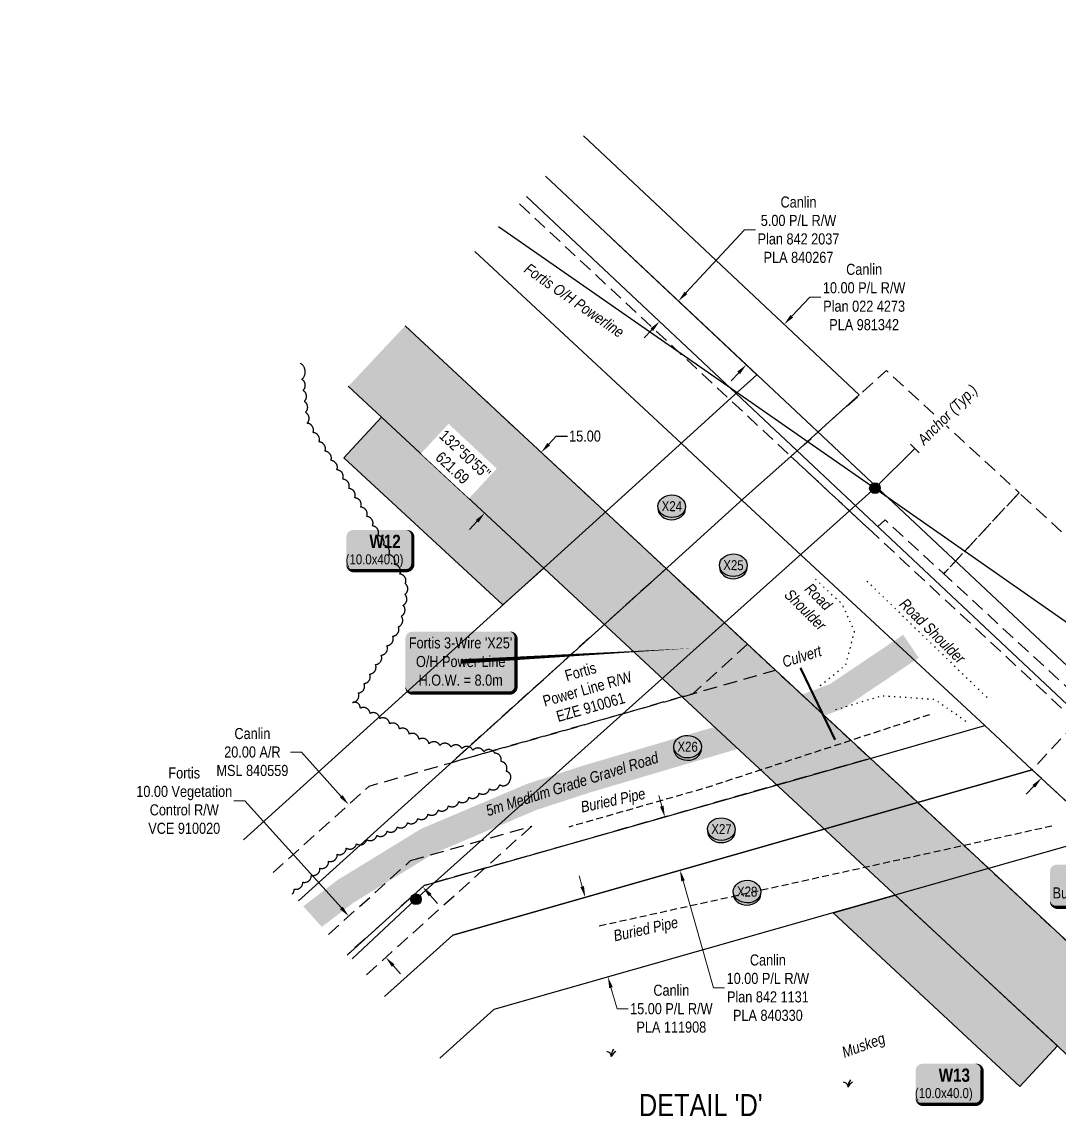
# Model space of a CAD drawing. Extents: x 616011 to 624727, y 5824635 to 5831187.
# Drawn here: x 617535 to 618473, y 5826868 to 5827856 of the extents above; entities that cross this region are included whole.
import ezdxf
from ezdxf.enums import TextEntityAlignment as Align

# ---------------------------------------------------------------- set-up
doc = ezdxf.new("R2010")
doc.units = 0
doc.header["$LTSCALE"] = 5
doc.header["$PDSIZE"] = 0.5
for name, pattern in [('0', [1, 1, 0]), ('foc-ACCESSROAD', [3.75, 2.5, -1.25]), ('foc-FLOWLINE', [3.75, 2.5, -1.25]), ('foc-TOPO', [1, 0.2, -0.8]), ('POWERLINE5', [7.799999999999997, 2.399999999999999, -0.6, 0.6, -0.6, 0.6, -0.6, 2.399999999999999]), ('UG_PIPE', [1.875, 1.25, -0.625])]:
    doc.linetypes.add(name, pattern=pattern)
doc.layers.get('Defpoints').update_dxf_attribs({"color": 9})
for name, color, linetype in [('AS-PIPE-UG', 44, 'UG_PIPE'), ('AS-POWER', 104, 'foc-POWER'), ('AS-POWER-EXISTING', 72, 'POWERLINE5'), ('AS-POWER-T', 104, 'Continuous'), ('AS-ROADS', 254, 'Continuous'), ('AS-SYMBOL', 7, 'Continuous'), ('C-RW', 13, 'Continuous'), ('C-WS', 13, 'foc-ACCESSROAD'), ('DETAIL-T', 7, 'Continuous'), ('F-EZE', 190, 'foc-FLOWLINE'), ('F-VCE', 190, 'foc-FLOWLINE'), ('L-BD', 7, 'Continuous'), ('P-CROSSINGS', 250, 'Continuous'), ('P-PROPOSED', 10, 'Continuous'), ('P-PROPOSED-H', 21, 'Continuous'), ('P-TEMP-BLOCKS', 250, 'Continuous'), ('P-TEMP-H', 41, 'Continuous'), ('P-TEMP_WORKSPACE', 46, 'Continuous'), ('P-TXT', 4, 'Continuous'), ('T-BUSH', 110, '0'), ('T-GENERAL', 48, 'foc-TOPO')]:
    doc.layers.add(name, color=color, linetype=linetype)
for name, color, linetype, lineweight in [('C-RW-T', 13, 'Continuous', 9), ('F-EZE-T', 190, 'Continuous', 9), ('F-VCE-T', 190, 'Continuous', 9), ('T-TEXT', 48, 'Continuous', 18)]:
    doc.layers.add(name, color=color, linetype=linetype, lineweight=lineweight)
doc.styles.add('80', font='ARIALN.TTF', dxfattribs={"height": 10})
doc.styles.add('80CG', font='ARIALN.TTF', dxfattribs={"height": 10})
doc.styles.add('80L', font='ARIALN.TTF', dxfattribs={"height": 10})
doc.styles.add('80LS', font='ARIALNI.TTF', dxfattribs={"height": 10})
doc.styles.add('BOLD', font='ARIALNB.TTF')
doc.styles.add('Crossing', font='ARIALN.TTF', dxfattribs={"height": 10})
doc.styles.add('foc-LtypeFont', font='ARIALN.TTF', dxfattribs={"height": 7.349999999999999})
doc.linetypes.add('foc-POWER', pattern='A,6,-1,["P",foc-LtypeFont,S=0.2,R=0,X=-0.625,Y=-0.75],-1.239999999999999,4', length=12.24)
doc.dimstyles.new('Compass 5 000', dxfattribs={"dimscale": 5, "dimtxt": 9, "dimasz": 2, "dimexe": 0.2, "dimexo": 0.0625, "dimgap": 0.5, "dimtad": 0, "dimtih": 1, "dimtoh": 1, "dimzin": 0, "dimdsep": 46, "dimtxsty": '80CG', "dimcen": 0.1, "dimse1": 1, "dimse2": 1, "dimclrd": 256, "dimclrt": 256, "dimaunit": 1, "dimadec": 4, "dimazin": 0, "dimtfac": 0.06, "dimtofl": 0, "dimtmove": 0, "dimatfit": 1, "dimfxl": 0.2, "dimtolj": 1, "dimtzin": 0, "dimlwd": -1, "dimarcsym": 0})

# ---------------------------------------------------------------- blocks, each defined once
blk = doc.blocks.new('MUSK')
at = {"layer": 'T-GENERAL', "linetype": 'Continuous'}
for centre, radius, start, end in [((-0.8552348174525832, 0.03298255978506859), 0.8558705756317162, 357.7914540072421, 88.28967234471662), ((1.858568947667663, 0.152382358736304), 1.864805329382717, 140.7320444713587, 184.6871443744655), ((1.91339640212027, -0.8037464017165803), 2.075353962563724, 122.4427060075816, 157.2145420303476)]:
    blk.add_arc(centre, radius, start, end, dxfattribs=at)
blk = doc.blocks.new('*D151')
at = {"layer": 'C-RW', "transparency": 16777216}
for p, q in [((618507.534181091, 5827227.182362699), (618605.6666406589, 5827331.675984329)), ((618605.6666406589, 5827331.675984329), (618615.6666406593, 5827331.675984329)), ((618449.7452376285, 5827165.647412702), (618442.8995286794, 5827158.357949829))]:
    blk.add_line(p, q, dxfattribs=at)
for points in [[(618506.3192706122, 5827228.32331419), (618508.7490915698, 5827226.041411208), (618500.688472142, 5827219.892899825)], [(618448.5303271497, 5827166.788364194), (618450.9601481073, 5827164.506461211), (618456.590946578, 5827172.936875576)]]:
    blk.add_solid(points, dxfattribs=at)
at = {"layer": 'Defpoints', "color": 0, "transparency": 16777216}
for p in [(618500.688472142, 5827219.892899825), (618501.2605228154, 5827219.355673354), (618457.1629972514, 5827172.399649105)]:
    blk.add_point(p, dxfattribs=at)
at = {"layer": 'C-RW', "transparency": 16777216, "insert": (618654.7525888165, 5827331.675984329), "char_height": 10, "attachment_point": 5, "style": '80CG'}
blk.add_mtext('\\A1;Canlin\\P15.24 P/L R/W\\PPlan 2945 RS\\PPLA 3687', dxfattribs=at)
blk = doc.blocks.new('*U81')
h = blk.add_hatch(color=50)
edge = h.paths.add_edge_path()
edge.add_line((-28.99999999999998, -20), (28.99999999999998, -20))
edge.add_arc((28.99999999999999, -13.99999999999999), 6.000000000000007, 269.9999999999999, 359.9999999999999)
edge.add_line((34.99999999999999, -14), (34.99999999999999, 12.5))
edge.add_arc((28.99999999999999, 12.49999999999999), 6.000000000000007, 6.785183320455494e-14, 90.00000000000007)
edge.add_line((28.99999999999998, 18.5), (-28.99999999999998, 18.5))
edge.add_arc((-28.99999999999999, 12.49999999999999), 6.000000000000007, 89.99999999999993, 179.9999999999999)
edge.add_line((-34.99999999999999, 12.5), (-34.99999999999999, -14))
edge.add_arc((-28.99999999999999, -13.99999999999999), 6.000000000000007, 180, 270.0000000000001)
at = {"color": 240, "flags": 128}
blk.add_lwpolyline([(-28.99999999999998, -20, 3, 3, 0), (28.99999999999998, -20, 3, 3, 0.4142135623730951), (34.99999999999999, -14, 3, 3, 0), (34.99999999999999, 12.5, 3, 0, 0.4142135623730951), (28.99999999999998, 18.5, 0, 0, 0), (-28.99999999999998, 18.5, 0, 0, 0.4142135623730951), (-34.99999999999999, 12.5, 0, 0, 0), (-34.99999999999999, -14, 0, 3, 0.4142135623730951)], format="xyseb", close=True, dxfattribs=at)
at = {"color": 240, "style": '80'}
blk.add_attdef('ENTER_TEXT_001', (-26.84515688949523, -4.918144611186903), '', height=10, dxfattribs=at)
blk = doc.blocks.new('*U97')
h = blk.add_hatch(color=191)
edge = h.paths.add_edge_path()
edge.add_line((-23.99999999999999, -18.16016063373536), (23.99999999999998, -18.16016063373536))
edge.add_arc((23.99999999999998, -12.16016063373536), 6, 270, 360)
edge.add_line((29.99999999999998, -12.16016063373536), (29.99999999999998, 12.5))
edge.add_arc((23.99999999999998, 12.5), 6, 0, 90)
edge.add_line((23.99999999999998, 18.5), (-23.99999999999998, 18.5))
edge.add_arc((-23.99999999999998, 12.5), 6, 90, 180)
edge.add_line((-29.99999999999998, 12.5), (-29.99999999999999, -12.16016063373536))
edge.add_arc((-23.99999999999999, -12.16016063373536), 6, 180, 270)
at = {"color": 250, "flags": 128}
blk.add_lwpolyline([(-23.99999999999999, -18.16016063373536, 3, 3, 0), (23.99999999999998, -18.16016063373536, 3, 3, 0.414213562373095), (29.99999999999998, -12.16016063373536, 3, 3, 0), (29.99999999999998, 12.5, 3, 0, 0.414213562373095), (23.99999999999998, 18.5, 0, 0, 0), (-23.99999999999998, 18.5, 0, 0, 0.414213562373095), (-29.99999999999998, 12.5, 0, 0, 0), (-29.99999999999999, -12.16016063373536, 0, 3, 0.414213562373095)], format="xyseb", close=True, dxfattribs=at)
at = {"flags": 128}
blk.add_lwpolyline([(-16.64844930622732, 12.98019565401473, 0, 7.5, 0), (-3.398394867633905e-15, -1.97215226305253e-31, 0, 0, 0)], format="xyseb", dxfattribs=at)
at = {"color": 250}
for tag, p, height, style in [('TEMP_AREA_W1_001', (-9.212824010914055, 2.244292974654144), 12, 'BOLD'), ('ENTER_TEXT_001', (-30.65893587994544, -12.47010782646594), 9, '80')]:
    blk.add_attdef(tag, p, '', height=height, dxfattribs=dict(at, style=style))
blk = doc.blocks.new('*D236')
at = {"layer": 'C-RW-T', "transparency": 16777216}
for p, q in [((618135.3973210845, 5827611.2493737), (618188.3730090638, 5827668.344250206)), ((618188.3730090638, 5827668.344250206), (618198.3730090638, 5827668.344250206)), ((618104.6013453472, 5827578.058819719), (618097.7996604387, 5827570.728261594))]:
    blk.add_line(p, q, dxfattribs=at)
for points in [[(618134.1755613973, 5827612.382987851), (618136.6190807717, 5827610.115759548), (618128.595636176, 5827603.918815576)], [(618103.3795856601, 5827579.192433869), (618105.8231050344, 5827576.925205567), (618111.4030302553, 5827585.389377842)]]:
    blk.add_solid(points, dxfattribs=at)
at = {"layer": 'Defpoints', "color": 0, "transparency": 16777216}
for p in [(618128.595636176, 5827603.918815576), (618136.6515183104, 5827596.444136157), (618119.4589123898, 5827577.914698422)]:
    blk.add_point(p, dxfattribs=at)
at = {"layer": 'C-RW-T', "transparency": 16777216, "insert": (618237.1076611783, 5827668.344250206), "char_height": 10, "attachment_point": 5, "style": '80CG'}
blk.add_mtext('\\A1;Canlin\\P5.00 P/L R/W\\PPlan 842 2037\\PPLA 840267', dxfattribs=at)
blk = doc.blocks.new('*D238')
at = {"layer": 'C-RW-T', "transparency": 16777216}
for p, q in [((618041.6803385778, 5827075.01397235), (618038.9401022072, 5827084.631201923)), ((618067.6872269593, 5826983.739285722), (618073.1296042381, 5826964.638527748)), ((618073.1296042381, 5826964.638527748), (618083.1296042383, 5826964.638527748))]:
    blk.add_line(p, q, dxfattribs=at)
for points in [[(618043.2832101732, 5827075.470678412), (618040.0774669829, 5827074.557266289), (618044.4205749482, 5827065.396742779)], [(618069.2900985547, 5826984.195991784), (618066.0843553643, 5826983.28257966), (618064.9469905887, 5826993.356515294)]]:
    blk.add_solid(points, dxfattribs=at)
at = {"layer": 'Defpoints', "color": 0, "transparency": 16777216}
for p in [(618097.3260448361, 5827080.471093631), (618117.8524604766, 5827008.430866146), (618064.9469905887, 5826993.356515294)]:
    blk.add_point(p, dxfattribs=at)
at = {"layer": 'C-RW-T', "transparency": 16777216, "insert": (618122.2155523973, 5826964.638527749), "char_height": 10, "attachment_point": 5, "style": '80CG'}
blk.add_mtext('\\A1;Canlin\\P15.00 P/L R/W\\PPLA 111908', dxfattribs=at)
blk = doc.blocks.new('*D239')
at = {"layer": 'C-RW-T', "transparency": 16777216}
for p, q in [((618113.579114255, 5827147.532680685), (618110.8356727608, 5827157.148996444)), ((618132.7913267089, 5827080.190001149), (618160.3350876835, 5826983.643563667)), ((618160.3350876835, 5826983.643563667), (618170.3350876835, 5826983.643563667))]:
    blk.add_line(p, q, dxfattribs=at)
for points in [[(618115.181833548, 5827147.989920935), (618111.976394962, 5827147.075440437), (618116.3225557492, 5827137.916364927)], [(618134.3940460018, 5827080.647241397), (618131.1886074159, 5827079.7327609), (618130.0478852147, 5827089.806316907)]]:
    blk.add_solid(points, dxfattribs=at)
at = {"layer": 'Defpoints', "color": 0, "transparency": 16777216}
for p in [(618128.039085994, 5827141.258977217), (618141.7644154595, 5827093.148929197), (618130.0478852147, 5827089.806316907)]:
    blk.add_point(p, dxfattribs=at)
at = {"layer": 'C-RW-T', "transparency": 16777216, "insert": (618209.4210358425, 5826983.643563668), "char_height": 10, "attachment_point": 5, "style": '80CG'}
blk.add_mtext('\\A1;Canlin\\P10.00 P/L R/W\\PPlan 842 1131\\PPLA 840330', dxfattribs=at)
blk = doc.blocks.new('*D240')
at = {"layer": 'C-RW-T', "transparency": 16777216}
for p, q in [((617787.9882165934, 5827196.509377337), (617777.9882165929, 5827196.509377337)), ((617823.9791126898, 5827156.515944929), (617787.9882165934, 5827196.509377337)), ((617904.287291762, 5827067.27671835), (617910.9766111886, 5827059.8434818))]:
    blk.add_line(p, q, dxfattribs=at)
for points in [[(617825.2179854484, 5827157.630831501), (617822.7402399313, 5827155.401058357), (617830.6684321165, 5827149.082708379)], [(617905.5261645205, 5827068.391604921), (617903.0484190034, 5827066.161831778), (617897.5979723358, 5827074.7099549)]]:
    blk.add_solid(points, dxfattribs=at)
at = {"layer": 'Defpoints', "color": 0, "transparency": 16777216}
for p in [(617830.6684321165, 5827149.082708379), (617815.5716940765, 5827135.496849464), (617882.5012342953, 5827061.124095986)]:
    blk.add_point(p, dxfattribs=at)
at = {"layer": 'C-RW-T', "transparency": 16777216, "insert": (617743.6908086804, 5827196.509377336), "char_height": 10, "attachment_point": 5, "style": '80CG'}
blk.add_mtext('\\A1;Canlin\\P20.00 A/R\\PMSL 840559', dxfattribs=at)
blk = doc.blocks.new('*D252')
at = {"layer": 'C-RW-T', "transparency": 16777216}
for p, q in [((618230.9931615521, 5827590.156233711), (618247.3314869809, 5827607.55364536)), ((618247.3314869809, 5827607.55364536), (618257.3314869809, 5827607.553645361)), ((618183.0731989075, 5827539.129993603), (618176.227489958, 5827531.84053073))]:
    blk.add_line(p, q, dxfattribs=at)
for points in [[(618229.7782510733, 5827591.297185203), (618232.2080720309, 5827589.01528222), (618224.1474526026, 5827582.866770839)], [(618181.8582884287, 5827540.270945095), (618184.2881093863, 5827537.989042112), (618189.918907857, 5827546.419456476)]]:
    blk.add_solid(points, dxfattribs=at)
at = {"layer": 'Defpoints', "color": 0, "transparency": 16777216}
for p in [(618222.0811734153, 5827584.80726305), (618224.1474526026, 5827582.866770839), (618187.8526286692, 5827548.359948687)]:
    blk.add_point(p, dxfattribs=at)
at = {"layer": 'C-RW-T', "transparency": 16777216, "insert": (618296.417435139, 5827607.55364536), "char_height": 10, "attachment_point": 5, "style": '80CG'}
blk.add_mtext('\\A1;Canlin\\P10.00 P/L R/W\\PPlan 022 4273\\PPLA 981342', dxfattribs=at)
blk = doc.blocks.new('*D133')
at = {"layer": 'Defpoints', "color": 0, "transparency": 16777216}
for p in [(617839.4982008832, 5827056.090391902), (617872.9568578848, 5827018.897316767), (617864.2322853575, 5827011.04874607)]:
    blk.add_point(p, dxfattribs=at)
at = {"layer": 'F-VCE-T', "transparency": 16777216}
for p, q in [((617736.9094266305, 5827152.582479798), (617726.9094266305, 5827152.582479798)), ((617824.0856499537, 5827055.676264349), (617736.9094266305, 5827152.582479798)), ((617870.9202637598, 5827003.614302924), (617877.608242162, 5826996.179859778))]:
    blk.add_line(p, q, dxfattribs=at)
for points in [[(617825.3247238118, 5827056.790927418), (617822.846576096, 5827054.561601283), (617830.7736283559, 5827048.241821203)], [(617872.1593376179, 5827004.72896599), (617869.6811899021, 5827002.499639856), (617864.2322853575, 5827011.04874607)]]:
    blk.add_solid(points, dxfattribs=at)
at = {"layer": 'F-VCE-T', "transparency": 16777216, "insert": (617682.1072438201, 5827152.582479797), "char_height": 10, "attachment_point": 5, "style": '80CG'}
blk.add_mtext('\\A1;Fortis\\P10.00 Vegetation\\PControl R/W\\PVCE 910020', dxfattribs=at)
blk = doc.blocks.new('*D142')
at = {"layer": 'Defpoints', "color": 0, "transparency": 16777216}
for p in [(617586.4742873693, 5827856.115247913), (617535.4050034727, 5827801.197941754), (617953.5550586414, 5827412.347406782)]:
    blk.add_point(p, dxfattribs=at)
at = {"layer": 'P-TXT', "transparency": 16777216}
for p, q in [((618011.4341964694, 5827474.587682929), (618018.2440504073, 5827481.910652922)), ((618018.2440504073, 5827481.910652922), (618028.2440504069, 5827481.910652922)), ((617946.7452047099, 5827405.024436796), (617939.9353507785, 5827397.701466808))]:
    blk.add_line(p, q, dxfattribs=at)
for points in [[(618010.2137014717, 5827475.722658584), (618012.6546914671, 5827473.452707274), (618004.624342538, 5827467.264712941)], [(617945.5247097122, 5827406.159412451), (617947.9656997076, 5827403.889461141), (617953.5550586414, 5827412.347406782)]]:
    blk.add_solid(points, dxfattribs=at)
at = {"layer": 'P-TXT', "transparency": 16777216, "insert": (618044.181976737, 5827481.910652922), "char_height": 10, "attachment_point": 5, "style": '80CG'}
blk.add_mtext('\\A1;15.00', dxfattribs=at)
blk = doc.blocks.new('*U34')
h = blk.add_hatch(color=255)
edge = h.paths.add_edge_path()
edge.add_line((-43.99999999999999, -28.5), (43.99999999999999, -28.5))
edge.add_arc((43.99999999999999, -22.5), 6, 270, 360)
edge.add_line((49.99999999999999, -22.5), (49.99999999999999, 21))
edge.add_arc((43.99999999999999, 21), 6, 0, 90)
edge.add_line((43.99999999999999, 27), (-43.99999999999999, 27))
edge.add_arc((-43.99999999999999, 21), 6, 90, 180)
edge.add_line((-49.99999999999999, 21), (-49.99999999999999, -22.5))
edge.add_arc((-43.99999999999999, -22.5), 6, 180, 270)
at = {"color": 104, "flags": 128}
blk.add_lwpolyline([(-43.99999999999999, -28.5, 3, 3, 0), (43.99999999999999, -28.5, 3, 3, 0.414213562373095), (49.99999999999999, -22.5, 3, 3, 0), (49.99999999999999, 21, 3, 0, 0.414213562373095), (43.99999999999999, 27, 0, 0, 0), (-43.99999999999999, 27, 0, 0, 0.414213562373095), (-49.99999999999999, 21, 0, 0, 0), (-49.99999999999999, -22.5, 0, 3, 0.414213562373095)], format="xyseb", close=True, dxfattribs=at)
at = {"color": 104, "style": '80'}
blk.add_attdef('ENTER_TEXT_001', (-26.84515688949523, -4.918144611186903), '', height=10, dxfattribs=at)
blk = doc.blocks.new('*U68')
at = {"color": 72}
blk.add_line((0.7766257360837011, -0.7790073594340746), (-0.7766257360837011, 0.7790073594340746), dxfattribs=at)
at = {"layer": 'AS-SYMBOL', "color": 72, "flags": 128}
blk.add_lwpolyline([(-7.195999999803901, -7.174000000161703), (0, 0)], dxfattribs=at)
blk = doc.blocks.new('xing2')
h = blk.add_hatch(color=50)
h.dxf.hatch_style = 1
edge = h.paths.add_edge_path()
edge.add_ellipse((0, 0), major_axis=(-12.5, 0), ratio=0.8162973455633619, start_angle=0, end_angle=360)
h = blk.add_hatch(color=250)
h.dxf.hatch_style = 1
edge = h.paths.add_edge_path()
edge.add_ellipse((0, -2.047489049626165), major_axis=(-12.5, 0), ratio=0.8162973455633619, start_angle=0, end_angle=180)
edge.add_line((12.5, -2.047489049626165), (12.5, 0))
edge.add_ellipse((0, 0), major_axis=(-12.5, 0), ratio=0.8162973455633619, start_angle=0, end_angle=180, ccw=False)
edge.add_line((-12.5, 0), (-12.5, -2.047489049626165))
at = {"color": 250}
blk.add_ellipse((0, 0), major_axis=(-12.5, 0), ratio=0.8162973455633619, dxfattribs=at)
blk.add_ellipse((0, -2.047489049626165), major_axis=(-12.5, 0), ratio=0.8162973455633619, start_param=0, end_param=3.141592653589793, dxfattribs=at)
at = {"color": 250, "style": 'Crossing'}
blk.add_attdef('CROSSING', text='', height=9, dxfattribs=at).set_placement((0.08916442567715421, 0.0199513138486509), align=Align.MIDDLE_CENTER)
at = {"color": 250, "style": 'Crossing', "flags": 1}
for tag, p in [('OWNER', (0.08916442567715421, -12.49201765665748)), ('DESCRIPTION', (0.08916442567715421, -25.770021277247)), ('LOCATION', (0.08916442567715421, -39.30337514164421)), ('DWG_REF', (0.08916442567715421, -52.83672900604233))]:
    blk.add_attdef(tag, text='', height=9, dxfattribs=at).set_placement(p, align=Align.MIDDLE_CENTER)
blk = doc.blocks.new('POWERPOLE')
h = blk.add_hatch(color=255)
edge = h.paths.add_edge_path()
edge.add_arc((0, 0), 0.9600000000000002, 0, 360)
at = {"linetype": 'Continuous'}
for p, q in [((0.678822509938982, -0.678822509938982), (-0.678822509938982, 0.678822509938982)), ((-0.678822509938982, -0.678822509938982), (0.678822509938982, 0.678822509938982))]:
    blk.add_line(p, q, dxfattribs=at)
blk.add_circle((0, 0), 0.9600000000000002, dxfattribs=at)

msp = doc.modelspace()

# ---------------------------------------------------------------- hatches: boundary and pattern name
at = {"layer": 'AS-ROADS'}
h = msp.add_hatch(color=256, dxfattribs=at)
h.dxf.hatch_style = 1
edge = h.paths.add_edge_path()
edge.add_line((617789.614554848, 5827057.236997533), (617806.3848817629, 5827038.584683189))
edge.add_line((617806.3848817629, 5827038.584683188), (617835.2560291566, 5827060.577596015))
edge.add_line((617835.2560291566, 5827060.577596023), (617907.6910375111, 5827104.939988292))
edge.add_line((617907.6910375111, 5827104.939988284), (618000.7877994959, 5827144.396456069))
edge.add_line((618000.7877994959, 5827144.396456077), (618049.6940793806, 5827160.315531547))
edge.add_line((618049.6940793806, 5827160.31553154), (618179.0164458695, 5827198.446104961))
edge.add_arc((618175.4812968363, 5827210.435797106), 12.49999985677317, 286.4281011624465, 290.7846894944605)
edge.add_line((618179.9170111205, 5827198.749290562), (618275.7520111213, 5827235.124290564))
edge.add_arc((618271.3162967771, 5827246.810797337), 12.5000000917115, 290.7846893842402, 303.8633434004578)
edge.add_line((618278.2814714644, 5827236.431185412), (618345.6764714645, 5827281.65618541))
edge.add_line((618345.6764714645, 5827281.656185403), (618331.7461221596, 5827302.415409095))
edge.add_line((618331.7461221596, 5827302.415409095), (618265.5409470262, 5827257.988833751))
edge.add_line((618265.5409470262, 5827257.988833758), (618171.4900990335, 5827222.291024025))
edge.add_line((618171.4900990335, 5827222.291024017), (618042.4561477543, 5827184.245489536))
edge.add_arc((618045.99129736, 5827172.2557957), 12.5000016400342, 106.4281014883721, 108.0301552201)
edge.add_line((618042.1223281013, 5827184.141969099), (617992.537328101, 5827168.001969103))
edge.add_arc((617996.406296905, 5827156.115796949), 12.50000031614233, 108.0301550034187, 112.9683054568476)
edge.add_line((617991.5285234159, 5827167.624807927), (617897.0785234156, 5827127.594807922))
edge.add_arc((617901.9562967716, 5827116.085797273), 12.49999996153176, 112.968305483316, 121.4851394195875)
edge.add_line((617895.4278292764, 5827126.745492916), (617821.6578292768, 5827081.565492915))
edge.add_arc((617828.1862968116, 5827070.90579727), 12.49999999011994, 121.4851395520086, 127.2987347240512)
edge.add_line((617820.6116613989, 5827080.849383048), (617789.614554848, 5827057.236997539))
at = {"layer": 'P-PROPOSED-H'}
h = msp.add_hatch(color=256, dxfattribs=at)
h.dxf.hatch_style = 1
h.paths.add_polyline_path([(618537.1733615536, 5826869.626835213), (618588.2136959755, 5826924.580326791), (618473.0946935182, 5827031.629060286), (617881.7056373132, 5827581.579844783), (617830.3622019407, 5827526.908214899), (618422.0207890325, 5826976.70678538)])
at = {"layer": 'P-TEMP-H'}
h = msp.add_hatch(color=256, dxfattribs=at)
h.dxf.hatch_style = 1
h.paths.add_polyline_path([(618006.8620099353, 5827362.775641173), (617860.4026101902, 5827498.972719793), (617826.353340534, 5827462.357869861), (617969.8816026631, 5827329.409426537)])
h = msp.add_hatch(color=256, dxfattribs=at)
h.dxf.hatch_style = 1
h.paths.add_polyline_path([(618324.5686669038, 5827067.33049655), (618471.0280666463, 5826931.133417918), (618436.9787969887, 5826894.518567982), (618268.3660766664, 5827051.316697485)])

# ---------------------------------------------------------------- linework, layer by layer
at = {"layer": 'AS-PIPE-UG', "flags": 128}
for points in [[(618355.4462968108, 5827230.220797258), (618153.2562968108, 5827164.110797259), (618029.5012968105, 5827128.725797261)], [(618466.0412968124, 5827129.575797259), (618054.601296812, 5827038.715797259)]]:
    msp.add_lwpolyline(points, dxfattribs=at)
at = {"layer": 'AS-POWER', "flags": 128}
for points in [[(617966.0713104728, 5827671.414286609), (618306.2062968105, 5827434.92079725)], [(617833.9655515854, 5827009.684898152), (617891.5012968109, 5827063.510797258), (618306.2062968119, 5827434.92079725), (618491.0532332357, 5827305.753181725), (618698.8194783323, 5827043.666026344)]]:
    msp.add_lwpolyline(points, dxfattribs=at)
at = {"layer": 'C-RW'}
for p, q in [((618008.6002997025, 5827716.700098542), (618711.49342772, 5827056.59634878)), ((617991.2967280982, 5827698.274871339), (618694.1898561146, 5827038.171121572))]:
    msp.add_line(p, q, dxfattribs=at)
for points in [[(618042.8288444468, 5827753.14741291), (618292.0271783606, 5827519.119296693), (618261.9247706934, 5827492.00840349), (618241.8780424489, 5827473.932646333), (618230.2907878562, 5827463.581679921), (618187.3934253381, 5827425.429105791), (618118.95287273, 5827363.598200086), (617924.666213622, 5827188.097448888), (617785.2170155344, 5827062.128034304)], [(617735.6836993922, 5827117.220042223), (618064.0664239816, 5827414.575005676), (618132.6272208501, 5827476.671432993), (618176.2748949934, 5827516.418539523), (618187.574782252, 5827526.730671051), (618199.598901737, 5827537.328742674), (618068.7814928351, 5827660.182500533)], [(618651.1077735233, 5826992.296363538), (618512.5921654837, 5827120.924559864), (618448.3375453573, 5827180.595531135), (618405.5080862549, 5827220.373097408), (618185.9945641324, 5827424.063161067), (618131.2577469886, 5827475.336897659), (617944.6393224793, 5827648.593029972)], [(617829.2256320709, 5827013.180714814), (617898.9799866319, 5827075.953531436), (617953.7366661594, 5827091.566325392), (618301.8918667283, 5827190.823439418), (618405.5080862549, 5827220.373097408), (618448.3375453573, 5827180.595531135), (618344.6777952017, 5827151.038145795), (617924.6762968131, 5827031.215797252), (617862.919555927, 5826975.705615941)], [(617862.9192511442, 5826975.705954927), (617924.6762968131, 5827031.215797252), (618344.6777952017, 5827151.038145795), (618448.3354130561, 5827180.595479908), (618512.5921654837, 5827120.924559864), (618408.8716501637, 5827091.350938103), (617961.7962968122, 5826963.965797248), (617912.956305, 5826920.053679215)]]:
    msp.add_lwpolyline(points, dxfattribs=at)
at = {"layer": 'C-WS', "flags": 128}
for points in [[(617985.0555446885, 5827691.629120681), (618174.9282168607, 5827515.058972287), (618230.2907878576, 5827463.581679921), (618303.6020037659, 5827395.400546676), (618488.3257814614, 5827223.621981706), (618583.9112968115, 5827141.256381298), (618693.1340480015, 5827037.544705796)], [(618588.2143478132, 5826924.581028604), (618473.0946935182, 5827031.629060286), (618408.8716501637, 5827091.350938103), (618344.6777952017, 5827151.038145795), (618301.8918667283, 5827190.823439418), (618216.2776468961, 5827270.436755299), (618191.0710077394, 5827293.866142231), (618117.5185503071, 5827362.271505962), (618062.6613366219, 5827413.279789901), (617942.9391877251, 5827524.616737685)], [(617762.3299424753, 5827087.58352383), (617849.268620771, 5827165.821393124), (617923.13123813, 5827186.882177989), (618141.4938504478, 5827249.145279526), (618216.2776468961, 5827270.436755299), (618301.8918667283, 5827190.823439418), (617953.7366661594, 5827091.566325392), (617898.9799866319, 5827075.953531436), (617829.2256320709, 5827013.180714814)]]:
    msp.add_lwpolyline(points, dxfattribs=at)
msp.add_lwpolyline([(618583.9112968115, 5827141.42579726), (618512.5921654837, 5827120.924559864), (618448.3354130561, 5827180.595479908), (618488.3257814614, 5827223.621981706), (618500.0655239202, 5827236.25359268), (618517.2320218772, 5827254.722242861), (618551.0091011046, 5827223.339917409), (618626.3502667929, 5827153.360455151), (618612.076296812, 5827149.650797251), (618597.9637732321, 5827145.6210194), (618583.9112968115, 5827141.42579726)], close=True, dxfattribs=at)
at = {"layer": 'F-EZE', "flags": 128}
for points in [[(618436.4364754973, 5827430.824300568), (618386.1022859911, 5827376.600480641), (618368.3653321808, 5827357.492710146), (618315.5070001805, 5827406.151498782), (618303.6020037659, 5827395.400546676), (618230.2907878576, 5827463.581679921), (618241.8780424503, 5827473.932646337), (618261.9247706948, 5827492.008403494), (618298.7854954285, 5827525.205986313), (618316.5498247227, 5827541.190816212), (618436.4364754973, 5827430.824300568)], [(618649.9805602125, 5827131.412359367), (618632.9852270113, 5827113.101354576), (618597.9637732321, 5827145.6210194), (618534.0006138977, 5827205.018156609), (618500.0655239202, 5827236.25359268), (618368.3653321808, 5827357.492710146), (618386.1022859911, 5827376.600480641), (618436.4364754973, 5827430.824300568), (618701.4528973104, 5827186.863552268), (618649.9805602125, 5827131.412359367)], [(618191.0710077394, 5827293.866142231), (618141.4938504478, 5827249.145279526), (617923.13123813, 5827186.882177989), (618117.5185503071, 5827362.271505962), (618191.0710077394, 5827293.866142231)]]:
    msp.add_lwpolyline(points, close=True, dxfattribs=at)
at = {"layer": 'F-VCE'}
msp.add_lwpolyline([(617812.4902863547, 5827031.794122331), (617886.5548090363, 5827098.422428901), (617996.0698533162, 5827129.647630083), (617953.7366661594, 5827091.566325392), (617845.9387664358, 5826994.59201124)], dxfattribs=at)
at = {"layer": 'P-CROSSINGS', "color": 104, "flags": 128}
msp.add_lwpolyline([(618143.2275624485, 5827290.424459523, 0, 3.998488279999991, 0), (617931.9493758401, 5827278.259235174, 1.999244139999996, 1.999244139999996, 0)], format="xyseb", dxfattribs=at)
at = {"layer": 'P-TEMP_WORKSPACE', "flags": 128}
for points in [[(618006.8620099353, 5827362.775641173), (617860.4026101902, 5827498.972719793), (617826.353340534, 5827462.357869861), (617969.8816026631, 5827329.409426537)], [(618324.5686669038, 5827067.33049655), (618471.0280666463, 5826931.133417918), (618436.9787969887, 5826894.518567982), (618268.3660766664, 5827051.316697485), (618324.5686669038, 5827067.33049655)]]:
    msp.add_lwpolyline(points, close=True, dxfattribs=at)
at = {"layer": 'T-BUSH', "flags": 128}
msp.add_lwpolyline([(617779.7706315038, 5827068.185618488, 0.2069402903961176), (617781.3869693441, 5827072.753121506, 0.52056705), (617789.169860625, 5827079.032182205, 0.52056705), (617796.952751906, 5827085.311242912, 0.52056705), (617804.735643187, 5827091.59030361, 0.52056705), (617812.5185344685, 5827097.869364318, 0.52056705), (617820.3014257493, 5827104.148425016, 0.52056705), (617828.4482889364, 5827109.813478738, 0.52056705), (617837.6923159572, 5827113.627658126, 0.52056705), (617846.9363429779, 5827117.441837519, 0.52056705), (617856.1803699988, 5827121.256016917, 0.52056705), (617865.4243970201, 5827125.070196304, 0.52056705), (617874.6684240404, 5827128.884375697, 0.52056705), (617883.9124510612, 5827132.69855509, 0.52056705), (617893.156478082, 5827136.512734482, 0.52056705), (617902.4005051028, 5827140.326913875, 0.52056705), (617911.6445321236, 5827144.141093267, 0.52056705), (617920.8885591443, 5827147.955272664, 0.52056705), (617930.1325861652, 5827151.769452052, 0.52056705), (617939.376613186, 5827155.583631445, 0.52056705), (617948.6206402067, 5827159.397810842, 0.52056705), (617957.8646672276, 5827163.21199023, 0.52056705), (617967.1086942484, 5827167.026169622, 0.52056705), (617976.3527212692, 5827170.84034902, 0.52056705), (617973.0285706401, 5827179.182536604, 0.52056705), (617968.3411384167, 5827188.01588134, 0.52056705), (617962.6617308769, 5827195.438114051, 0.52056705), (617952.7631041986, 5827196.858392157, 0.52056705), (617942.8644775203, 5827198.278670253, 0.52056705), (617932.9658508421, 5827199.698948354, 0.52056705), (617923.0672241639, 5827201.11922646, 0.52056705), (617913.1685974862, 5827202.539504557, 0.52056705), (617903.2699708074, 5827203.959782658, 0.52056705), (617894.2478878654, 5827208.073810903, 0.52056705), (617885.4089638605, 5827212.750713984, 0.52056705), (617876.5700398544, 5827217.427617064, 0.52056705), (617867.7311158488, 5827222.10452015, 0.52056705), (617858.8921918438, 5827226.781423225, 0.52056705), (617850.0532678377, 5827231.458326305, 0.52056705), (617841.2143438322, 5827236.135229391, 0.52056705), (617834.132597753, 5827241.297962826, 0.52056705), (617839.3136232798, 5827249.851147875, 0.52056705), (617844.4946488066, 5827258.404332929, 0.52056705), (617849.6756743335, 5827266.957517974, 0.52056705), (617854.8566998603, 5827275.510703024, 0.52056705), (617860.0377253871, 5827284.063888073, 0.52056705), (617865.218750914, 5827292.617073127, 0.52056705), (617870.3997764408, 5827301.170258172, 0.52056705), (617875.5808019678, 5827309.723443221, 0.52056705), (617878.1311034261, 5827319.249772116, 0.52056705), (617879.763554138, 5827329.115627611, 0.52056705), (617881.3960048499, 5827338.981483112, 0.52056705), (617881.83847183, 5827348.635066992, 0.52056705), (617876.8954717657, 5827357.327980794, 0.52056705), (617871.9524717013, 5827366.020894595, 0.52056705), (617867.009471637, 5827374.713808401, 0.52056705), (617862.0664715725, 5827383.406722199, 0.52056705), (617857.1234715082, 5827392.099636005, 0.52056705), (617852.1804714438, 5827400.792549802, 0.52056705), (617846.9605205554, 5827409.318192418, 0.52056705), (617841.5671978479, 5827417.739122895, 0.52056705), (617836.1738751403, 5827426.160053376, 0.52056705), (617830.7805524326, 5827434.580983858, 0.52056705), (617825.387229725, 5827443.001914339, 0.52056705), (617819.9939070175, 5827451.422844824, 0.52056705), (617814.6005843099, 5827459.843775301, 0.52056705), (617809.2072616023, 5827468.264705783, 0.52056705), (617803.8139388948, 5827476.685636264, 0.52056705), (617798.4206161872, 5827485.106566746, 0.52056705), (617793.0272934795, 5827493.527497232, 0.52056705), (617791.5529429594, 5827503.330143489, 0.52056705), (617790.4722301122, 5827513.271574967, 0.52056705), (617789.3915172649, 5827523.213006436, 0.52056705), (617788.3108044182, 5827533.154437909, 0.52056705), (617786.7038673703, 5827547.936583396)], format="xyb", dxfattribs=at)
at = {"layer": 'T-GENERAL', "flags": 128}
for points in [[(618256.8212968125, 5827256.620797253), (618279.8312968129, 5827275.335797254), (618287.7262968123, 5827305.150797259), (618276.8512968128, 5827329.750797252), (618250.0362968128, 5827354.945797257)], [(618298.8912968129, 5827350.935797251), (618407.5762968119, 5827245.660797252)], [(618388.1962968131, 5827224.270797253), (618360.4212968121, 5827243.955797254), (618312.0512968131, 5827247.170797255), (618270.591296812, 5827234.605797253)]]:
    msp.add_lwpolyline(points, dxfattribs=at)
at = {"layer": 'T-TEXT', "const_width": 1.999999999999994, "flags": 128}
msp.add_lwpolyline([(618270.1862968128, 5827207.550797249), (618238.8462968124, 5827272.60079725)], dxfattribs=at)

# ---------------------------------------------------------------- block references
at = {"layer": 'AS-POWER-EXISTING', "xscale": 4.998110349999989, "yscale": 4.998110349999989, "zscale": 4.998110349999989}
for p in [(618306.2062968105, 5827434.92079725), (618306.2062968119, 5827434.92079725), (617891.5012968109, 5827063.510797258), (617891.5012968119, 5827063.510797258)]:
    msp.add_blockref('POWERPOLE', p, dxfattribs=at)
at = {"layer": 'AS-POWER-T'}
ref = msp.add_blockref('*U34', (617931.9493758398, 5827278.259235174), dxfattribs=dict(at, xscale=0.99962207, yscale=0.99962207, zscale=0.99962207))
ref.add_attrib('ENTER_TEXT_001', "Fortis 3-Wire 'X25'", (617885.0128238695, 5827290.163556665), dxfattribs={"layer": '0', "color": 104, "height": 9.9962207, "style": '80'})
ref.add_attrib('ENTER_TEXT_002', 'O/H Power Line', (617891.4940024338, 5827273.325902516), dxfattribs={"layer": '0', "color": 104, "height": 9.9962207, "style": '80'})
ref.add_attrib('ENTER_TEXT_003', 'H.O.W. = 8.0m', (617893.8498648158, 5827256.488248368), dxfattribs={"layer": '0', "color": 104, "height": 9.9962207, "style": '80'})
at = {"layer": 'DETAIL-T'}
ref = msp.add_blockref('*U81', (618499.3671290062, 5827076.341917034), dxfattribs=dict(at, xscale=0.99962207, yscale=0.99962207, zscale=0.99962207))
ref.add_attrib('ENTER_TEXT_001', 'Caution', (618479.763353759, 5827080.972953795), dxfattribs={"layer": '0', "color": 240, "height": 9.9962207, "style": '80'})
ref.add_attrib('ENTER_TEXT_002', 'Buried Pipes', (618466.7021254159, 5827064.312585962), dxfattribs={"layer": '0', "color": 240, "height": 9.9962207, "style": '80'})
at = {"layer": 'P-CROSSINGS', "xscale": 0.9996220699999999, "yscale": 0.9996220699999999, "zscale": 0.9996220699999999, "rotation": 359.2038893249749}
for p, values in [((618122.5784606715, 5827418.59784472), {'CROSSING': 'X24'}), ((618178.2383124465, 5827365.323019543), {'CROSSING': 'X25'}), ((618136.8662339106, 5827201.366185442), {'CROSSING': 'X26'}), ((618167.4194640561, 5827126.924374698), {'CROSSING': 'X27'}), ((618190.6549745069, 5827070.485762992), {'CROSSING': 'X28'})]:
    msp.add_blockref('xing2', p, dxfattribs=at).add_auto_attribs(values)
at = {"layer": 'P-TEMP-BLOCKS'}
for p, values in [((617858.6457776766, 5827378.560590273), {'TEMP_AREA_W1_001': 'W12', 'ENTER_TEXT_001': '(10.0x40.0)'}), ((618373.0020722308, 5826896.408172871), {'TEMP_AREA_W1_001': 'W13', 'ENTER_TEXT_001': '(10.0x40.0)'})]:
    msp.add_blockref('*U97', p, dxfattribs=at).add_auto_attribs(values)
at = {"layer": 'T-GENERAL', "xscale": 4.999999999999987, "yscale": 4.999999999999987, "zscale": 4.999999999999987}
for p in [(618067.9677793127, 5826921.389004073), (618281.9801712385, 5826893.764838919)]:
    msp.add_blockref('MUSK', p, dxfattribs=at)

# ---------------------------------------------------------------- texts
at = {"layer": 'AS-POWER-T', "insert": (617993.7823466415, 5827638.988955483), "char_height": 9.999999999999957, "attachment_point": 1, "rotation": 325.18937954160765, "style": '80L'}
msp.add_mtext_dynamic_manual_height_columns('\\pi0.23421;{\\fArial Narrow|b0|i1|c0|p34;Fortis O/H Powerline}', width=105.3047143202698, gutter_width=49.99999999999991, heights=[0], dxfattribs=at)
at = {"layer": 'DETAIL-T', "color": 3, "insert": (618148.7941542193, 5826877.653080756), "char_height": 19.99244139999995, "width": 223.7734211632635, "attachment_point": 5, "style": '80CG'}
msp.add_mtext("DETAIL 'D'", dxfattribs=at)
at = {"layer": 'F-EZE-T', "insert": (618044.7162399637, 5827253.101620706), "char_height": 9.996220699999963, "attachment_point": 5, "rotation": 15.91477301147826, "style": '80CG'}
msp.add_mtext('\\A1;Fortis\\P Power Line R/W\\PEZE 910061', dxfattribs=at)
at = {"layer": 'T-TEXT', "char_height": 9.999999999999973, "attachment_point": 1, "style": '80L'}
for s, width, insert, rotation in [('\\pi9.7806;{\\fArial Narrow|b0|i1|c0|p34;Road \\P\\pi0.45587;Shoulder}', 46.94856753069568, (618242.0318208433, 5827356.918428539), 315.30611721188114), ('\\pi0.32626;{\\fArial Narrow|b0|i1|c0|p34;Road Shoulder}', 77.51473396998618, (618334.3136936856, 5827336.589006023), 315.30611721188114), ('\\pi0.56842;{\\fArial Narrow|b0|i1|c0|p34;Culvert}', 36.82578444747605, (618220.7107865259, 5827282.157287194), 17.526155959726577)]:
    msp.add_mtext_dynamic_manual_height_columns(s, width=width, gutter_width=50, heights=[0], dxfattribs=dict(at, insert=insert, rotation=rotation))
at = {"layer": 'T-TEXT', "insert": (618294.0464566129, 5826936.421957108), "char_height": 9.999999999999973, "width": 40.18867667121408, "attachment_point": 2, "rotation": 20, "style": '80LS'}
msp.add_mtext('Muskeg', dxfattribs=at)

# ---------------------------------------------------------------- dimensions: what is measured, and where the dimension line sits
at = {"layer": 'C-RW', "color": 5}
dim = msp.add_linear_dim(base=(618500.688472142, 5827219.892899825), p1=(618457.1629972514, 5827172.399649105), p2=(618501.2605228154, 5827219.355673354), angle=46.79813019542792, text='Canlin\\P15.24 P/L R/W\\PPlan 2945 RS\\PPLA 3687', dimstyle='Compass 5 000', dxfattribs=at)
dim.commit()
dim.dimension.update_dxf_attribs({"geometry": '*D151', "text_midpoint": (618654.7525888165, 5827331.675984329), "dimtype": 161})
at = {"layer": 'C-RW-T'}
for base, p1, p2, angle, text, picture, middle in [((618128.595636176, 5827603.918815576), (618119.4589123903, 5827577.914698423), (618136.6515183104, 5827596.444136157), 47.14318908411366, 'Canlin\\P5.00 P/L R/W\\PPlan 842 2037\\PPLA 840267', '*D236', (618237.1076611783, 5827668.344250206)), ((617830.6684321165, 5827149.082708379), (617882.5012342958, 5827061.124095985), (617815.5716940758, 5827135.496849464), 131.98468505399615, 'Canlin\\P20.00 A/R\\PMSL 840559', '*D240', (617743.6908086804, 5827196.509377336))]:
    dim = msp.add_linear_dim(base=base, p1=p1, p2=p2, angle=angle, text=text, dimstyle='Compass 5 000', dxfattribs=at)
    dim.commit()
    dim.dimension.update_dxf_attribs({"geometry": picture, "text_midpoint": middle, "dimtype": 161})
at = {"layer": 'C-RW-T', "color": 5}
dim = msp.add_linear_dim(base=(618224.1474526026, 5827582.866770839), p1=(618187.8526286696, 5827548.359948687), p2=(618222.0811734151, 5827584.80726305), angle=46.79813019154339, text='Canlin\\P10.00 P/L R/W\\PPlan 022 4273\\PPLA 981342', dimstyle='Compass 5 000', dxfattribs=at)
dim.commit()
dim.dimension.update_dxf_attribs({"geometry": '*D252', "text_midpoint": (618296.417435139, 5827607.55364536), "dimtype": 161})
at = {"layer": 'F-VCE-T', "color": 5}
dim = msp.add_linear_dim(base=(617864.2322853575, 5827011.04874607), p1=(617839.4982008829, 5827056.090391901), p2=(617872.9568578843, 5827018.897316767), angle=311.9743492082586, text='Fortis\\P10.00 Vegetation\\PControl R/W\\PVCE 910020', dimstyle='Compass 5 000', dxfattribs=at)
dim.commit()
dim.dimension.update_dxf_attribs({"geometry": '*D133', "text_midpoint": (617682.1072438201, 5827152.582479797), "dimtype": 161})

# ---------------------------------------------------------------- next in the draw order: texts
at = {"layer": 'AS-PIPE-UG', "char_height": 9.999999999999957, "width": 59.03587994542947, "attachment_point": 2, "rotation": 12.45299705344193, "style": '80LS', "bg_fill": 3, "box_fill_scale": 1.15, "bg_fill_color": 256, "bg_fill_true_color": 256, "bg_fill_transparency": 0}
for insert in [(618068.3915462415, 5827157.910830461), (618097.9852248948, 5827041.61805632)]:
    msp.add_mtext('Buried Pipe', dxfattribs=dict(at, insert=insert))
at = {"layer": 'AS-POWER', "insert": (618368.1051621825, 5827504.90632879), "char_height": 9.999999999999957, "width": 68.83124147339667, "attachment_point": 2, "rotation": 45.281970838116926, "style": '80LS', "bg_fill": 3, "box_fill_scale": 1.15, "bg_fill_color": 256, "bg_fill_true_color": 256, "bg_fill_transparency": 0}
msp.add_mtext('Anchor (Typ.)', dxfattribs=at)

# ---------------------------------------------------------------- next in the draw order: linework, layer by layer
at = {"layer": 'P-PROPOSED'}
for points in [[(618588.2136959751, 5826924.58032679), (618473.0946935182, 5827031.629060286), (617881.7056373132, 5827581.579844783)], [(617830.3622019407, 5827526.908214899), (618422.0207890325, 5826976.70678538), (618537.1733615529, 5826869.626835212)]]:
    msp.add_lwpolyline(points, dxfattribs=at)

# ---------------------------------------------------------------- next in the draw order: block references
at = {"layer": 'AS-SYMBOL', "xscale": 4.998110349999989, "yscale": 4.998110349999989, "zscale": 4.998110349999989}
msp.add_blockref('*U68', (618342.186296811, 5827470.790797259), dxfattribs=at)

# ---------------------------------------------------------------- next in the draw order: texts
at = {"layer": 'T-TEXT', "insert": (617953.1468370722, 5827147.883114162), "char_height": 9.999999999999973, "attachment_point": 1, "rotation": 17.526155959726577, "style": '80L', "bg_fill": 1, "box_fill_scale": 1, "bg_fill_color": 254, "bg_fill_transparency": 0}
msp.add_mtext_dynamic_manual_height_columns('\\pi0.44905;{\\fArial Narrow|b0|i1|c0|p34;5m Medium Grade Gravel Road}', width=163.0263301500681, gutter_width=50, heights=[0], dxfattribs=at)

# ---------------------------------------------------------------- next in the draw order: dimensions: what is measured, and where the dimension line sits
at = {"layer": 'C-RW-T'}
for base, p1, p2, angle, text, picture, middle in [((618130.0478852147, 5827089.806316907), (618128.0390859941, 5827141.258977218), (618141.7644154596, 5827093.148929197), 285.92293357290635, 'Canlin\\P10.00 P/L R/W\\PPlan 842 1131\\PPLA 840330', '*D239', (618209.4210358425, 5826983.643563668)), ((618064.9469905887, 5826993.356515294), (618097.3260448361, 5827080.471093632), (618117.8524604765, 5827008.430866147), 285.90383776326934, 'Canlin\\P15.00 P/L R/W\\PPLA 111908', '*D238', (618122.2155523973, 5826964.638527749))]:
    dim = msp.add_linear_dim(base=base, p1=p1, p2=p2, angle=angle, text=text, dimstyle='Compass 5 000', dxfattribs=at)
    dim.commit()
    dim.dimension.update_dxf_attribs({"geometry": picture, "text_midpoint": middle, "dimtype": 161})

# ---------------------------------------------------------------- next in the draw order: texts
at = {"layer": 'L-BD', "color": 2, "insert": (617939.2752301536, 5827469.140586994), "char_height": 9.99622069999999, "width": 49.39355976083029, "attachment_point": 2, "rotation": 317.1516, "style": '80L', "bg_fill": 2}
msp.add_mtext("{\\C256;132°50'55'' \\P621.69}", dxfattribs=at)

# ---------------------------------------------------------------- next in the draw order: dimensions: what is measured, and where the dimension line sits
at = {"layer": 'P-TXT'}
dim = msp.add_linear_dim(base=(617953.5550586414, 5827412.347406782), p1=(617586.4742873694, 5827856.115247912), p2=(617535.4050034723, 5827801.197941753), angle=227.07930679128688, text='15.00', dimstyle='Compass 5 000', dxfattribs=at)
dim.commit()
dim.dimension.update_dxf_attribs({"geometry": '*D142', "text_midpoint": (618044.181976737, 5827481.910652922), "dimtype": 161})

doc.saveas('drawing.dxf')
